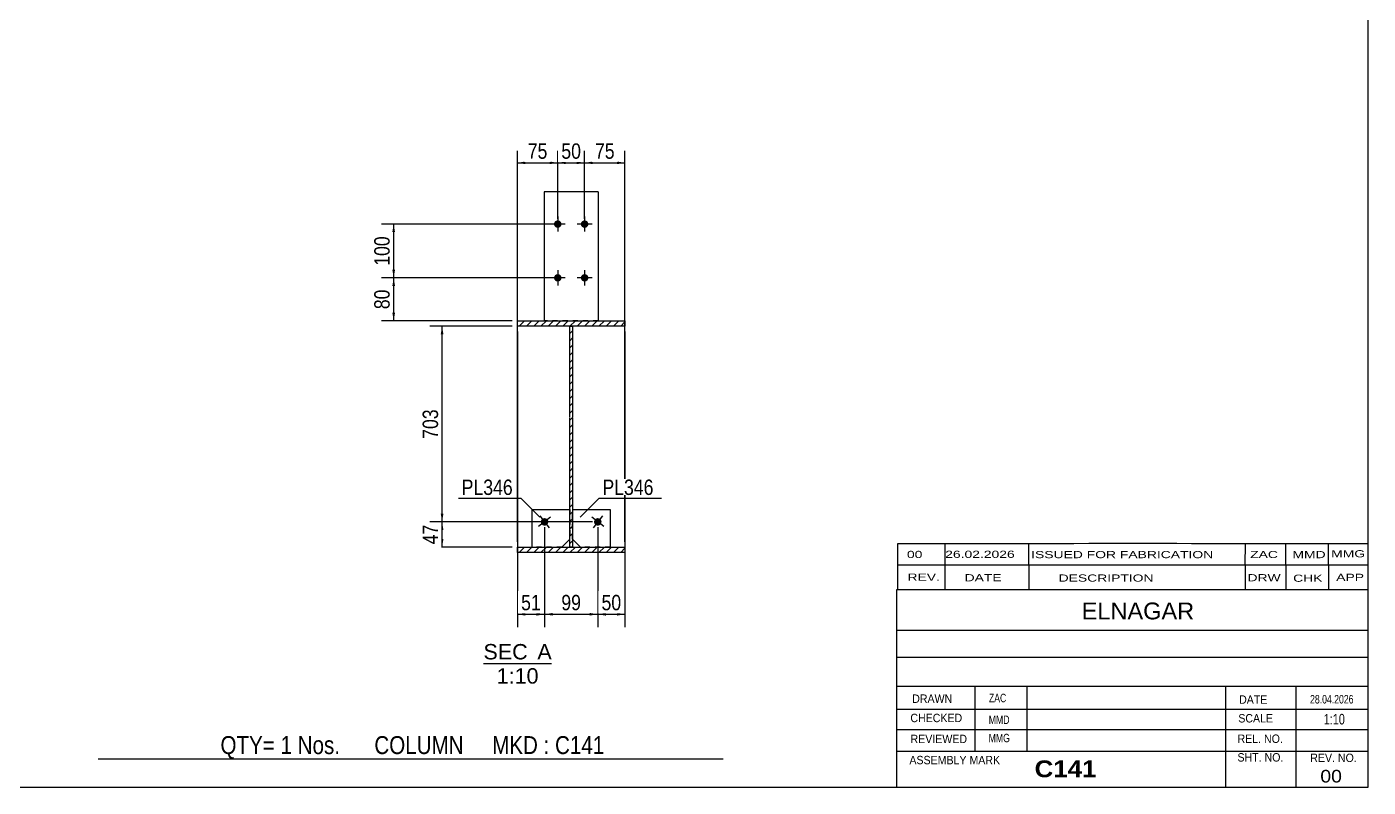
# Model space of a CAD drawing. Header units: millimetres. Extents: x -327 to 86, y -161 to 126.
# Drawn here: x -163.5 to 85.8, y -160.7 to -19.2 of the extents above; entities that cross this region are included whole.
import ezdxf

# ---------------------------------------------------------------- set-up
doc = ezdxf.new("R2010")
doc.units = ezdxf.units.MM
doc.linetypes.add('DXK_LINE_DOT1', pattern=[1.8814, 0.9407, -0.9407])
doc.styles.add('Arial', font='ARIAL.TTF', dxfattribs={"height": 0.2})
doc.styles.add('Arial Bold', font='ARIALBD.TTF', dxfattribs={"height": 0.2})
doc.styles.add('Arial Narrow', font='ARIALN.TTF', dxfattribs={"height": 0.2})

# ---------------------------------------------------------------- blocks, each defined once
blk = doc.blocks.new('Unknown-629050175-1210')
at = {"color": 5, "linetype": 'Continuous'}
for p, q in [((85.84, -160.7), (85.84, 126.3)), ((-324.16, -160.7), (85.84, -160.7))]:
    blk.add_line(p, q, dxfattribs=at)
blk = doc.blocks.new('Unknown-629050175-12 - 2127')
at = {"color": 1, "linetype": 'Continuous'}
blk.add_line((-78.63, -137.68), (-65.95, -137.68), dxfattribs=at)
at = {"color": 0, "linetype": 'Continuous'}
for points in [[(-70.41, -136.93), (-70.41, -133.93), (-78.63, -133.93), (-78.63, -136.93)], [(-65.95, -136.93), (-65.95, -133.93), (-68.61, -133.93), (-68.61, -136.93)], [(-68.4, -141.43), (-68.4, -138.43), (-76.18, -138.43), (-76.18, -141.43)]]:
    blk.add_wipeout(points, dxfattribs=at)
at = {"color": 136, "linetype": 'Continuous', "style": 'Arial'}
for s, height, p in [('SEC', 2.865, (-78.63, -136.93)), ('A', 2.87, (-68.61, -136.93)), ('1:10', 2.865, (-76.18, -141.43))]:
    blk.add_text(s, height=height, dxfattribs=at).set_placement(p)
blk = doc.blocks.new('Bolt-629050175-2130 - 2127')
at = {"linetype": 'Continuous'}
blk.add_hatch(color=3, dxfattribs=at).paths.add_polyline_path([(-56.82, -111.77, -1), (-57.92, -110.9, -1)])
at = {"color": 3, "linetype": 'Continuous'}
for p, q in [((-56.27, -112.2), (-58.47, -110.47)), ((-56.51, -110.24), (-58.24, -112.43))]:
    blk.add_line(p, q, dxfattribs=at)
blk = doc.blocks.new('Bolt-629050175-2131 - 2127')
at = {"linetype": 'Continuous'}
blk.add_hatch(color=3, dxfattribs=at).paths.add_polyline_path([(-66.72, -110.9, -1), (-67.82, -111.77, -1)])
at = {"color": 3, "linetype": 'Continuous'}
for p, q in [((-66.17, -110.47), (-68.37, -112.2)), ((-68.14, -110.24), (-66.41, -112.43))]:
    blk.add_line(p, q, dxfattribs=at)
blk = doc.blocks.new('Bolt-629050175-2141 - 2127')
at = {"linetype": 'Continuous'}
for points in [[(-64.12, -55.93, -1), (-65.52, -55.93, -1)], [(-59.12, -55.93, -1), (-60.52, -55.93, -1)], [(-64.12, -65.93, -1), (-65.52, -65.93, -1)], [(-59.12, -65.93, -1), (-60.52, -65.93, -1)]]:
    blk.add_hatch(color=3, dxfattribs=at).paths.add_polyline_path(points)
at = {"color": 3, "linetype": 'Continuous'}
for p, q in [((-64.82, -54.53), (-64.82, -57.33)), ((-59.82, -54.53), (-59.82, -57.33)), ((-63.42, -55.93), (-66.22, -55.93)), ((-58.42, -55.93), (-61.22, -55.93)), ((-64.82, -64.53), (-64.82, -67.33)), ((-59.82, -64.53), (-59.82, -67.33)), ((-63.42, -65.93), (-66.22, -65.93)), ((-58.42, -65.93), (-61.22, -65.93))]:
    blk.add_line(p, q, dxfattribs=at)
blk = doc.blocks.new('Part-629050175-2167 - 2127')
at = {"color": 2, "linetype": 'Continuous'}
for p, q in [((-62.07, -109.03), (-55.07, -109.03)), ((-55.07, -109.03), (-55.07, -116.03)), ((-62.07, -114.53), (-60.57, -116.03))]:
    blk.add_line(p, q, dxfattribs=at)
at = {"color": 7, "linetype": 'DXK_LINE_DOT1'}
for p, q in [((-62.07, -114.53), (-62.07, -109.03)), ((-55.07, -116.03), (-60.57, -116.03))]:
    blk.add_line(p, q, dxfattribs=at)
blk = doc.blocks.new('Part-629050175-2172 - 2127')
at = {"color": 2, "linetype": 'Continuous'}
for p, q in [((-69.57, -116.03), (-69.57, -109.03)), ((-69.57, -109.03), (-62.57, -109.03)), ((-62.57, -114.53), (-64.07, -116.03))]:
    blk.add_line(p, q, dxfattribs=at)
at = {"color": 7, "linetype": 'DXK_LINE_DOT1'}
for p, q in [((-62.57, -109.03), (-62.57, -114.53)), ((-64.07, -116.03), (-69.57, -116.03))]:
    blk.add_line(p, q, dxfattribs=at)
blk = doc.blocks.new('Part-629050175-2184 - 2127')
at = {"color": 2, "linetype": 'Continuous'}
for p, q in [((-57.32, -49.93), (-67.32, -49.93)), ((-67.32, -49.93), (-67.32, -73.93)), ((-57.32, -49.93), (-57.32, -73.93))]:
    blk.add_line(p, q, dxfattribs=at)
at = {"color": 7, "linetype": 'DXK_LINE_DOT1'}
blk.add_line((-57.32, -73.93), (-67.32, -73.93), dxfattribs=at)
blk = doc.blocks.new('Part-629050175-2190 - 2127')
at = {"linetype": 'Continuous'}
h = blk.add_hatch(dxfattribs=at)
h.set_pattern_fill('', scale=0.3, style=0, pattern_type=0)
h.set_pattern_definition([(45, (-62.5739, -74.9343), (-0.67352, 0.67352), [])])
h.paths.add_polyline_path([(-62.07, -74.93), (-62.57, -74.93), (-62.57, -116.03), (-62.07, -116.03)])
at = {"color": 2, "linetype": 'Continuous'}
for p, q in [((-62.57, -74.93), (-62.07, -74.93)), ((-62.57, -91.93), (-62.57, -74.93)), ((-62.07, -74.93), (-62.07, -91.93)), ((-62.57, -116.03), (-62.57, -92.03)), ((-62.07, -92.03), (-62.07, -116.03)), ((-62.07, -116.03), (-62.57, -116.03))]:
    blk.add_line(p, q, dxfattribs=at)
blk = doc.blocks.new('Part-629050175-2191 - 2127')
at = {"linetype": 'Continuous'}
h = blk.add_hatch(dxfattribs=at)
h.set_pattern_fill('', scale=0.3, style=0, pattern_type=0)
h.set_pattern_definition([(45, (-72.3239, -116.0343), (-0.67352, 0.67352), [])])
h.paths.add_polyline_path([(-52.32, -116.03), (-72.32, -116.03), (-72.32, -117.03), (-52.32, -117.03)])
at = {"color": 2, "linetype": 'Continuous'}
for p, q in [((-72.32, -116.03), (-52.32, -116.03)), ((-72.32, -117.03), (-72.32, -116.03)), ((-52.32, -117.03), (-72.32, -117.03)), ((-52.32, -116.03), (-52.32, -117.03))]:
    blk.add_line(p, q, dxfattribs=at)
blk = doc.blocks.new('Part-629050175-2192 - 2127')
at = {"linetype": 'Continuous'}
h = blk.add_hatch(dxfattribs=at)
h.set_pattern_fill('', scale=0.3, style=0, pattern_type=0)
h.set_pattern_definition([(45, (-72.3239, -73.9343), (-0.67352, 0.67352), [])])
h.paths.add_polyline_path([(-52.32, -73.93), (-72.32, -73.93), (-72.32, -74.93), (-52.32, -74.93)])
at = {"color": 2, "linetype": 'Continuous'}
for p, q in [((-72.32, -73.93), (-52.32, -73.93)), ((-72.32, -74.93), (-72.32, -73.93)), ((-52.32, -73.93), (-52.32, -74.93)), ((-52.32, -74.93), (-72.32, -74.93))]:
    blk.add_line(p, q, dxfattribs=at)
blk = doc.blocks.new('StraightDimension-629050175-2198 - 2127')
at = {"linetype": 'Continuous'}
for points in [[(-70.82, -44.78), (-72.32, -44.53), (-70.82, -44.28)], [(-66.32, -44.28), (-64.82, -44.53), (-66.32, -44.78)]]:
    blk.add_hatch(color=7, dxfattribs=at).paths.add_polyline_path(points)
at = {"color": 7, "linetype": 'Continuous'}
for p, q in [((-72.32, -115.03), (-72.32, -42.28)), ((-64.82, -54.93), (-64.82, -42.28)), ((-72.32, -44.53), (-64.82, -44.53))]:
    blk.add_line(p, q, dxfattribs=at)
at = {"color": 0}
blk.add_wipeout([(-66.15, -44.38), (-66.15, -40.18), (-71, -40.18), (-71, -44.38)], dxfattribs=at)
at = {"color": 3, "style": 'Arial Narrow'}
blk.add_text('75', height=2.863, dxfattribs=at).set_placement((-70.4, -43.78))
blk = doc.blocks.new('StraightDimension-629050175-2208 - 2127')
at = {"linetype": 'Continuous'}
for points in [[(-63.32, -44.78), (-64.82, -44.53), (-63.32, -44.28)], [(-61.32, -44.28), (-59.82, -44.53), (-61.32, -44.78)]]:
    blk.add_hatch(color=7, dxfattribs=at).paths.add_polyline_path(points)
at = {"color": 7, "linetype": 'Continuous'}
for p, q in [((-64.82, -54.93), (-64.82, -42.28)), ((-59.82, -54.93), (-59.82, -42.28)), ((-64.82, -44.53), (-59.82, -44.53))]:
    blk.add_line(p, q, dxfattribs=at)
at = {"color": 0}
blk.add_wipeout([(-59.9, -44.38), (-59.9, -40.18), (-64.75, -40.18), (-64.75, -44.38)], dxfattribs=at)
at = {"color": 3, "style": 'Arial Narrow'}
blk.add_text('50', height=2.863, dxfattribs=at).set_placement((-64.15, -43.78))
blk = doc.blocks.new('StraightDimension-629050175-2218 - 2127')
at = {"linetype": 'Continuous'}
for points in [[(-58.32, -44.78), (-59.82, -44.53), (-58.32, -44.28)], [(-53.82, -44.28), (-52.32, -44.53), (-53.82, -44.78)]]:
    blk.add_hatch(color=7, dxfattribs=at).paths.add_polyline_path(points)
at = {"color": 7, "linetype": 'Continuous'}
for p, q in [((-59.82, -54.93), (-59.82, -42.28)), ((-52.32, -115.03), (-52.32, -42.28)), ((-59.82, -44.53), (-52.32, -44.53))]:
    blk.add_line(p, q, dxfattribs=at)
at = {"color": 0}
blk.add_wipeout([(-53.65, -44.38), (-53.65, -40.18), (-58.5, -40.18), (-58.5, -44.38)], dxfattribs=at)
at = {"color": 3, "style": 'Arial Narrow'}
blk.add_text('75', height=2.863, dxfattribs=at).set_placement((-57.9, -43.78))
blk = doc.blocks.new('StraightDimension-629050175-2229 - 2127')
at = {"linetype": 'Continuous'}
for points in [[(-70.82, -128.78), (-72.32, -128.53), (-70.82, -128.28)], [(-68.77, -128.28), (-67.27, -128.53), (-68.77, -128.78)]]:
    blk.add_hatch(color=7, dxfattribs=at).paths.add_polyline_path(points)
at = {"color": 7, "linetype": 'Continuous'}
for p, q in [((-72.32, -75.93), (-72.32, -130.93)), ((-67.27, -112.33), (-67.27, -130.93)), ((-72.32, -128.53), (-67.27, -128.53))]:
    blk.add_line(p, q, dxfattribs=at)
at = {"color": 0}
blk.add_wipeout([(-67.37, -128.38), (-67.37, -124.18), (-72.23, -124.18), (-72.23, -128.38)], dxfattribs=at)
at = {"color": 3, "style": 'Arial Narrow'}
blk.add_text('51', height=2.863, dxfattribs=at).set_placement((-71.63, -127.78))
blk = doc.blocks.new('StraightDimension-629050175-2245 - 2127')
at = {"linetype": 'Continuous'}
for points in [[(-65.77, -128.78), (-67.27, -128.53), (-65.77, -128.28)], [(-58.87, -128.28), (-57.37, -128.53), (-58.87, -128.78)]]:
    blk.add_hatch(color=7, dxfattribs=at).paths.add_polyline_path(points)
at = {"color": 7, "linetype": 'Continuous'}
for p, q in [((-67.27, -112.33), (-67.27, -130.93)), ((-57.37, -112.33), (-57.37, -130.93)), ((-67.27, -128.53), (-57.37, -128.53))]:
    blk.add_line(p, q, dxfattribs=at)
at = {"color": 0}
blk.add_wipeout([(-59.9, -128.38), (-59.9, -124.18), (-64.75, -124.18), (-64.75, -128.38)], dxfattribs=at)
at = {"color": 3, "style": 'Arial Narrow'}
blk.add_text('99', height=2.863, dxfattribs=at).set_placement((-64.15, -127.78))
blk = doc.blocks.new('StraightDimension-629050175-2267 - 2127')
at = {"linetype": 'Continuous'}
for points in [[(-55.87, -128.78), (-57.37, -128.53), (-55.87, -128.28)], [(-53.82, -128.28), (-52.32, -128.53), (-53.82, -128.78)]]:
    blk.add_hatch(color=7, dxfattribs=at).paths.add_polyline_path(points)
at = {"color": 7, "linetype": 'Continuous'}
for p, q in [((-52.32, -75.93), (-52.32, -130.93)), ((-57.37, -112.33), (-57.37, -130.93)), ((-57.37, -128.53), (-52.32, -128.53))]:
    blk.add_line(p, q, dxfattribs=at)
at = {"color": 0}
blk.add_wipeout([(-52.42, -128.38), (-52.42, -124.18), (-57.28, -124.18), (-57.28, -128.38)], dxfattribs=at)
at = {"color": 3, "style": 'Arial Narrow'}
blk.add_text('50', height=2.863, dxfattribs=at).set_placement((-56.68, -127.78))
blk = doc.blocks.new('StraightDimension-629050175-2284 - 2127')
at = {"linetype": 'Continuous'}
for points in [[(-95.57, -67.43), (-95.32, -65.93), (-95.07, -67.43)], [(-95.07, -72.43), (-95.32, -73.93), (-95.57, -72.43)]]:
    blk.add_hatch(color=7, dxfattribs=at).paths.add_polyline_path(points)
at = {"color": 7, "linetype": 'Continuous'}
for p, q in [((-65.82, -65.93), (-97.57, -65.93)), ((-95.32, -73.93), (-95.32, -65.93)), ((-73.32, -73.93), (-97.57, -73.93))]:
    blk.add_line(p, q, dxfattribs=at)
at = {"color": 0}
blk.add_wipeout([(-95.47, -67.51), (-99.67, -67.51), (-99.67, -72.36), (-95.47, -72.36)], dxfattribs=at)
at = {"color": 3, "style": 'Arial Narrow'}
blk.add_text('80', height=2.863, rotation=90.0002, dxfattribs=at).set_placement((-96.07, -71.76))
blk = doc.blocks.new('StraightDimension-629050175-2294 - 2127')
at = {"linetype": 'Continuous'}
for points in [[(-95.57, -57.43), (-95.32, -55.93), (-95.07, -57.43)], [(-95.07, -64.43), (-95.32, -65.93), (-95.57, -64.43)]]:
    blk.add_hatch(color=7, dxfattribs=at).paths.add_polyline_path(points)
at = {"color": 7, "linetype": 'Continuous'}
for p, q in [((-65.82, -55.93), (-97.57, -55.93)), ((-95.32, -65.93), (-95.32, -55.93)), ((-65.82, -65.93), (-97.57, -65.93))]:
    blk.add_line(p, q, dxfattribs=at)
at = {"color": 0}
blk.add_wipeout([(-95.47, -57.59), (-99.67, -57.59), (-99.67, -64.28), (-95.47, -64.28)], dxfattribs=at)
at = {"color": 3, "style": 'Arial Narrow'}
blk.add_text('100', height=2.863, rotation=90.0002, dxfattribs=at).set_placement((-96.07, -63.68))
blk = doc.blocks.new('StraightDimension-629050175-2305 - 2127')
at = {"linetype": 'Continuous'}
for points in [[(-86.57, -112.83), (-86.32, -111.33), (-86.07, -112.83)], [(-86.07, -114.53), (-86.32, -116.03), (-86.57, -114.53)]]:
    blk.add_hatch(color=7, dxfattribs=at).paths.add_polyline_path(points)
at = {"color": 7, "linetype": 'Continuous'}
for p, q in [((-58.37, -111.33), (-88.57, -111.33)), ((-86.32, -116.03), (-86.32, -111.33)), ((-73.32, -116.03), (-88.57, -116.03))]:
    blk.add_line(p, q, dxfattribs=at)
at = {"color": 0}
blk.add_wipeout([(-86.47, -111.26), (-90.67, -111.26), (-90.67, -116.11), (-86.47, -116.11)], dxfattribs=at)
at = {"color": 3, "style": 'Arial Narrow'}
blk.add_text('47', height=2.863, rotation=90.0002, dxfattribs=at).set_placement((-87.07, -115.51))
blk = doc.blocks.new('StraightDimension-629050175-2321 - 2127')
at = {"linetype": 'Continuous'}
for points in [[(-86.57, -76.43), (-86.32, -74.93), (-86.07, -76.43)], [(-86.07, -109.83), (-86.32, -111.33), (-86.57, -109.83)]]:
    blk.add_hatch(color=7, dxfattribs=at).paths.add_polyline_path(points)
at = {"color": 7, "linetype": 'Continuous'}
for p, q in [((-73.32, -74.93), (-88.57, -74.93)), ((-86.32, -111.33), (-86.32, -74.93)), ((-58.37, -111.33), (-88.57, -111.33))]:
    blk.add_line(p, q, dxfattribs=at)
at = {"color": 0}
blk.add_wipeout([(-86.47, -89.79), (-90.67, -89.79), (-90.67, -96.48), (-86.47, -96.48)], dxfattribs=at)
at = {"color": 3, "style": 'Arial Narrow'}
blk.add_text('703', height=2.863, rotation=90.0002, dxfattribs=at).set_placement((-87.07, -95.88))
blk = doc.blocks.new('CBS_CALLOFF-629050175-2751')
at = {"color": 7, "linetype": 'Continuous'}
blk.add_line((-150.28, -155.43), (-34.05, -155.45), dxfattribs=at)
at = {"color": 3, "linetype": 'Continuous', "style": 'Arial Narrow'}
blk.add_text('QTY= 1 Nos.      COLUMN     MKD : C141', height=3.3405, dxfattribs=at).set_placement((-127.52, -154.54))
blk = doc.blocks.new('CBS_NAME_BLOG-629050175-2752')
at = {"color": 7, "linetype": 'Continuous'}
for p, q in [((-1.75, -123.95), (85.77, -123.95)), ((-1.75, -160.66), (-1.75, -123.95)), ((-1.75, -131.49), (85.77, -131.49)), ((-1.67, -136.54), (85.84, -136.54)), ((-1.75, -141.92), (85.77, -141.92)), ((12.78, -154.02), (12.78, -141.92)), ((22.46, -154), (22.46, -141.93)), ((59.38, -160.66), (59.38, -141.93)), ((72.43, -160.66), (72.43, -141.92)), ((-1.74, -146.21), (85.84, -146.2)), ((-1.75, -149.96), (85.77, -149.96)), ((-1.75, -154), (85.77, -154)), ((-1.75, -160.7), (85.84, -160.7))]:
    blk.add_line(p, q, dxfattribs=at)
at = {"color": 3, "linetype": 'Continuous', "style": 'Arial'}
blk.add_text('ELNAGAR', height=3.133, dxfattribs=at).set_placement((32.58, -129.48))
at = {"color": 3, "linetype": 'Continuous'}
for s, height, style, width, p in [('DRAWN', 1.566, 'Arial', 0.9, (1.08, -145.02)), ('ZAC', 1.565, 'Arial Narrow', 0.9, (15.34, -144.89)), ('DATE', 1.566, 'Arial', 0.9, (61.85, -145.18)), ('28.04.2026', 1.565, 'Arial Narrow', 0.9, (75.04, -145.12)), ('CHECKED', 1.566, 'Arial', 0.9, (0.74, -148.6)), ('SCALE', 1.566, 'Arial', 0.9, (61.7, -148.66)), ('1:10', 1.957, 'Arial Narrow', 0.9, (77.58, -149.02)), ('MMD', 1.565, 'Arial Narrow', 0.9, (15.31, -148.94)), ('REVIEWED', 1.566, 'Arial', 0.9, (0.77, -152.51)), ('MMG', 1.565, 'Arial Narrow', 0.9, (15.29, -152.34)), ('REL. NO.', 1.566, 'Arial', 0.9, (61.56, -152.47)), ('SHT. NO.', 1.566, 'Arial', 0.9, (61.55, -155.93)), ('REV. NO.', 1.566, 'Arial', 0.9, (75.08, -156.02)), ('ASSEMBLY MARK', 1.5663, 'Arial', 0.9, (0.56, -156.44)), ('C141', 3.131, 'Arial Bold', 1.1, (23.83, -158.85))]:
    blk.add_text(s, height=height, dxfattribs=dict(at, style=style, width=width)).set_placement(p)
at = {"color": 3, "style": 'Arial', "width": 1.1}
blk.add_text('00', height=2.349, dxfattribs=at).set_placement((76.95, -159.83))
blk = doc.blocks.new('CBS_REVISION-629050175-2753')
at = {"color": 7, "linetype": 'Continuous'}
for p, q in [((-1.66, -115.42), (-1.66, -119.32)), ((7.15, -115.41), (7.14, -119.32)), ((22.73, -119.32), (22.73, -115.4)), ((62.99, -119.32), (63.01, -115.4)), ((70.56, -119.32), (70.56, -115.4)), ((78.48, -119.32), (78.47, -115.41)), ((-1.66, -119.32), (85.84, -119.32)), ((-1.66, -119.32), (-1.66, -123.95)), ((7.13, -119.32), (7.13, -123.95)), ((22.73, -119.32), (22.73, -123.89)), ((62.98, -119.32), (62.98, -123.95)), ((70.53, -119.32), (70.53, -123.95)), ((78.47, -119.32), (78.47, -123.95)), ((-1.66, -123.95), (85.83, -123.95))]:
    blk.add_line(p, q, dxfattribs=at)
blk.add_arc((42.09, -28088.7), 27973.31, 89.910387, 90.089622, dxfattribs=at)
at = {"color": 7, "style": 'Arial Narrow', "width": 1.7}
for s, height, p in [('00', 1.326, (0.1, -118.06)), ('26.02.2026', 1.326, (7.21, -118.03)), ('ISSUED FOR FABRICATION', 1.3257, (23.19, -118.09)), ('ZAC', 1.326, (63.9, -118.07)), ('MMD', 1.326, (71.76, -118.09))]:
    blk.add_text(s, height=height, dxfattribs=at).set_placement(p)
at = {"color": 7, "linetype": 'Continuous', "style": 'Arial Narrow', "width": 1.7}
for s, height, p in [('MMG', 1.326, (78.97, -117.93)), ('REV.', 1.326, (0.2, -122.28)), ('DATE', 1.326, (10.82, -122.39)), ('DESCRIPTION', 1.3257, (28.3, -122.45)), ('DRW', 1.326, (63.41, -122.39)), ('CHK', 1.326, (71.9, -122.48)), ('APP', 1.326, (79.9, -122.32))]:
    blk.add_text(s, height=height, dxfattribs=at).set_placement(p)
blk = doc.blocks.new('Mark-629050175-2163 - 2127')
at = {"color": 0}
blk.add_wipeout([(-47.01, -106.33), (-47.01, -103.33), (-56.51, -103.33), (-56.51, -106.33)], dxfattribs=at)
blk.add_wipeout([(-47.01, -106.33), (-47.01, -103.33), (-56.51, -103.33), (-56.51, -106.33)], dxfattribs=at)
at = {"color": 7, "linetype": 'Continuous'}
for p, q in [((-60.64, -110.46), (-57.11, -106.93)), ((-57.11, -106.93), (-45.51, -106.93))]:
    blk.add_line(p, q, dxfattribs=at)
at = {"color": 3, "style": 'Arial Narrow'}
blk.add_text('PL346', height=2.863, dxfattribs=at).set_placement((-56.51, -106.33))
blk = doc.blocks.new('Mark-629050175-2168 - 2127')
at = {"color": 7, "linetype": 'Continuous'}
blk.add_line((-68.14, -110.46), (-71.68, -106.93), dxfattribs=at)
at = {"color": 0}
blk.add_wipeout([(-73.18, -106.33), (-73.18, -103.33), (-82.68, -103.33), (-82.68, -106.33)], dxfattribs=at)
blk.add_wipeout([(-73.18, -106.33), (-73.18, -103.33), (-82.68, -103.33), (-82.68, -106.33)], dxfattribs=at)
at = {"color": 7, "linetype": 'Continuous'}
blk.add_line((-83.28, -106.93), (-71.68, -106.93), dxfattribs=at)
at = {"color": 3, "style": 'Arial Narrow'}
blk.add_text('PL346', height=2.863, dxfattribs=at).set_placement((-82.68, -106.33))

msp = doc.modelspace()

# ---------------------------------------------------------------- block references
for name in ['Unknown-629050175-1210', 'Part-629050175-2184 - 2127', 'Bolt-629050175-2141 - 2127', 'Part-629050175-2192 - 2127', 'Part-629050175-2190 - 2127', 'Part-629050175-2172 - 2127', 'Part-629050175-2167 - 2127', 'Bolt-629050175-2131 - 2127', 'Bolt-629050175-2130 - 2127', 'Part-629050175-2191 - 2127', 'CBS_REVISION-629050175-2753', 'CBS_NAME_BLOG-629050175-2752', 'CBS_CALLOFF-629050175-2751']:
    msp.add_blockref(name, (0, 0))

# ---------------------------------------------------------------- next in the draw order: block references
for name in ['StraightDimension-629050175-2198 - 2127', 'Unknown-629050175-12 - 2127']:
    msp.add_blockref(name, (0, 0))

# ---------------------------------------------------------------- next in the draw order: block references
for name in ['StraightDimension-629050175-2208 - 2127', 'StraightDimension-629050175-2284 - 2127', 'StraightDimension-629050175-2229 - 2127']:
    msp.add_blockref(name, (0, 0))

# ---------------------------------------------------------------- next in the draw order: block references
for name in ['StraightDimension-629050175-2218 - 2127', 'StraightDimension-629050175-2294 - 2127']:
    msp.add_blockref(name, (0, 0))

# ---------------------------------------------------------------- next in the draw order: block references
msp.add_blockref('StraightDimension-629050175-2245 - 2127', (0, 0))

# ---------------------------------------------------------------- next in the draw order: block references
msp.add_blockref('StraightDimension-629050175-2267 - 2127', (0, 0))

# ---------------------------------------------------------------- next in the draw order: block references
msp.add_blockref('StraightDimension-629050175-2305 - 2127', (0, 0))

# ---------------------------------------------------------------- next in the draw order: block references
msp.add_blockref('StraightDimension-629050175-2321 - 2127', (0, 0))

# ---------------------------------------------------------------- next in the draw order: block references
for name in ['Mark-629050175-2168 - 2127', 'Mark-629050175-2163 - 2127']:
    msp.add_blockref(name, (0, 0))

doc.saveas('drawing.dxf')
